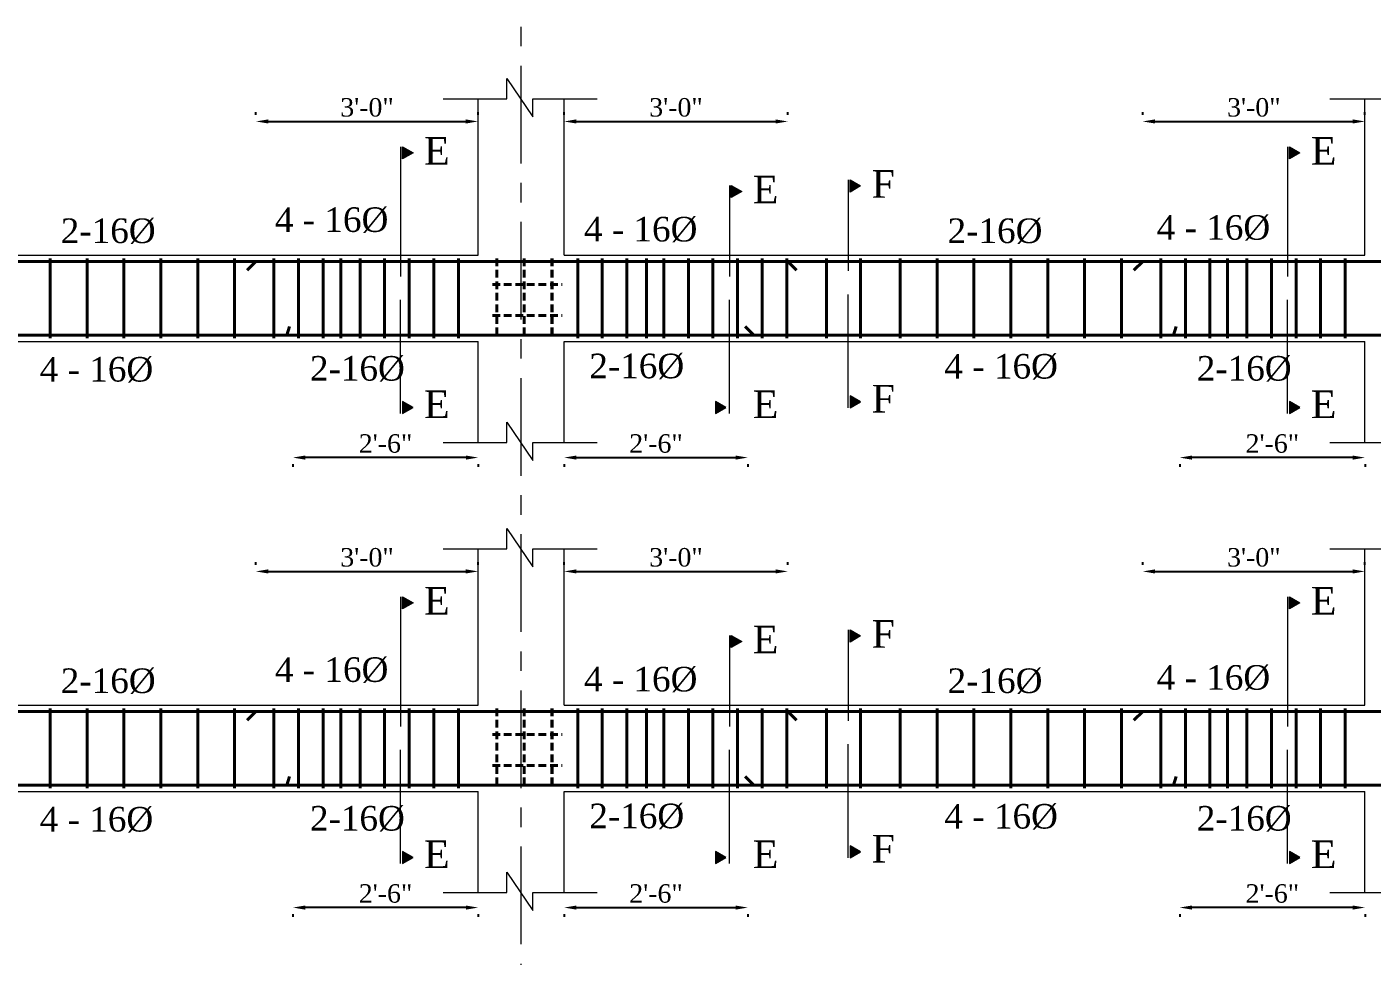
# Model space of a CAD drawing. Extents: x -2338379 to 930990, y -818978 to 106940.
# Drawn here: x 386509.3 to 386946.9, y -208315.8 to -208013.6 of the extents above; entities that cross this region are included whole.
import ezdxf

# ---------------------------------------------------------------- set-up
doc = ezdxf.new("R2010")
doc.units = 0
doc.header["$MEASUREMENT"] = 0
doc.header["$PDMODE"] = 34
doc.linetypes.add('CENTER', pattern=[50.8, 31.75, -6.35, 6.35, -6.35])
doc.linetypes.add('DASHED', pattern=[0.75, 0.5, -0.25])
doc.layers.get('DEFPOINTS').update_dxf_attribs({"linetype": 'CONTINUOUS'})
for name, color, linetype, lineweight in [('Center', 11, 'CENTER', 15), ('Dimension', 35, 'CONTINUOUS', 9), ('HATCH', 3, 'CONTINUOUS', 15), ('rcc elevation', 253, 'CONTINUOUS', 18), ('rebar', 3, 'CONTINUOUS', 40), ('TEXT', 7, 'CONTINUOUS', 30), ('WALL', 1, 'CONTINUOUS', 40)]:
    doc.layers.add(name, color=color, linetype=linetype, lineweight=lineweight)
doc.styles.get("Standard").update_dxf_attribs({"font": 'times.ttf', "height": 6})
doc.dimstyles.new('Standard$0', dxfattribs={"dimtxt": 6, "dimasz": 4, "dimexe": 3, "dimexo": 6, "dimgap": 3, "dimtad": 1, "dimdec": 1, "dimzin": 0, "dimdsep": 46, "dimlunit": 4, "dimtxsty": 'Standard', "dimcen": 0.09, "dimclrd": 6, "dimclre": 6, "dimclrt": 7, "dimadec": 0, "dimazin": 0, "dimtfac": 1, "dimtdec": 1, "dimtix": 1, "dimtofl": 0, "dimtmove": 1, "dimatfit": 3, "dimfxl": 1, "dimtolj": 1, "dimtzin": 0, "dimlwd": 18, "dimlwe": 18, "dimarcsym": 0})

# ---------------------------------------------------------------- blocks, each defined once
blk = doc.blocks.new('*D815')
at = {"layer": 'DEFPOINTS', "color": 0, "lineweight": 30, "transparency": 16777216}
for p in [(386656.05, -208190.71), (386583.79, -208197.55), (386656.05, -208197.55)]:
    blk.add_point(p, dxfattribs=at)
at = {"layer": 'TEXT', "color": 6, "lineweight": -2, "transparency": 16777216}
for p, q in [((386583.79, -208188.55), (386583.79, -208187.71)), ((386656.05, -208188.55), (386656.05, -208187.71)), ((386587.79, -208190.71), (386652.05, -208190.71))]:
    blk.add_line(p, q, dxfattribs=at)
at = {"layer": 'TEXT', "color": 6, "lineweight": 30, "transparency": 16777216}
for points in [[(386587.79, -208190.04), (386587.79, -208191.38), (386583.79, -208190.71)], [(386652.05, -208190.04), (386652.05, -208191.38), (386656.05, -208190.71)]]:
    blk.add_solid(points, dxfattribs=at)
at = {"layer": 'TEXT', "color": 7, "transparency": 16777216, "insert": (386619.92, -208186.16), "char_height": 6, "attachment_point": 5}
blk.add_mtext('\\A1;3\'-0"', dxfattribs=at)
blk = doc.blocks.new('*D816')
at = {"layer": 'DEFPOINTS', "color": 0, "lineweight": 30, "transparency": 16777216}
for p in [(386595.82, -208293.22), (386656.08, -208293.22), (386595.82, -208300.06)]:
    blk.add_point(p, dxfattribs=at)
at = {"layer": 'TEXT', "color": 6, "lineweight": -2, "transparency": 16777216}
for p, q in [((386595.82, -208302.22), (386595.82, -208303.06)), ((386652.08, -208300.06), (386599.82, -208300.06)), ((386656.08, -208302.22), (386656.08, -208303.06))]:
    blk.add_line(p, q, dxfattribs=at)
at = {"layer": 'TEXT', "color": 6, "lineweight": 30, "transparency": 16777216}
for points in [[(386599.82, -208299.39), (386599.82, -208300.73), (386595.82, -208300.06)], [(386652.08, -208299.39), (386652.08, -208300.73), (386656.08, -208300.06)]]:
    blk.add_solid(points, dxfattribs=at)
at = {"layer": 'TEXT', "color": 7, "transparency": 16777216, "insert": (386625.95, -208295.51), "char_height": 6, "attachment_point": 5}
blk.add_mtext('\\A1;2\'-6"', dxfattribs=at)
blk = doc.blocks.new('*D817')
at = {"layer": 'DEFPOINTS', "color": 0, "lineweight": 30, "transparency": 16777216}
for p in [(386756.8, -208190.71), (386684.05, -208197.55), (386756.8, -208197.55)]:
    blk.add_point(p, dxfattribs=at)
at = {"layer": 'TEXT', "color": 6, "lineweight": -2, "transparency": 16777216}
for p, q in [((386684.05, -208188.55), (386684.05, -208187.71)), ((386756.8, -208188.55), (386756.8, -208187.71)), ((386688.05, -208190.71), (386752.8, -208190.71))]:
    blk.add_line(p, q, dxfattribs=at)
at = {"layer": 'TEXT', "color": 6, "lineweight": 30, "transparency": 16777216}
for points in [[(386688.05, -208190.04), (386688.05, -208191.38), (386684.05, -208190.71)], [(386752.8, -208190.04), (386752.8, -208191.38), (386756.8, -208190.71)]]:
    blk.add_solid(points, dxfattribs=at)
at = {"layer": 'TEXT', "color": 7, "transparency": 16777216, "insert": (386720.43, -208186.16), "char_height": 6, "attachment_point": 5}
blk.add_mtext('\\A1;3\'-0"', dxfattribs=at)
blk = doc.blocks.new('*D818')
at = {"layer": 'DEFPOINTS', "color": 0, "lineweight": 30, "transparency": 16777216}
for p in [(386684.05, -208293.22), (386743.8, -208293.22), (386743.8, -208300.06)]:
    blk.add_point(p, dxfattribs=at)
at = {"layer": 'TEXT', "color": 6, "lineweight": -2, "transparency": 16777216}
for p, q in [((386684.05, -208302.22), (386684.05, -208303.06)), ((386688.05, -208300.06), (386739.8, -208300.06)), ((386743.8, -208302.22), (386743.8, -208303.06))]:
    blk.add_line(p, q, dxfattribs=at)
at = {"layer": 'TEXT', "color": 6, "lineweight": 30, "transparency": 16777216}
for points in [[(386688.05, -208299.39), (386688.05, -208300.73), (386684.05, -208300.06)], [(386739.8, -208299.39), (386739.8, -208300.73), (386743.8, -208300.06)]]:
    blk.add_solid(points, dxfattribs=at)
at = {"layer": 'TEXT', "color": 7, "transparency": 16777216, "insert": (386713.93, -208295.51), "char_height": 6, "attachment_point": 5}
blk.add_mtext('\\A1;2\'-6"', dxfattribs=at)
blk = doc.blocks.new('*D819')
at = {"layer": 'DEFPOINTS', "color": 0, "lineweight": 30, "transparency": 16777216}
for p in [(386944.54, -208190.71), (386872.27, -208197.55), (386944.54, -208197.55)]:
    blk.add_point(p, dxfattribs=at)
at = {"layer": 'TEXT', "color": 6, "lineweight": -2, "transparency": 16777216}
for p, q in [((386872.27, -208188.55), (386872.27, -208187.71)), ((386944.54, -208188.55), (386944.54, -208187.71)), ((386876.27, -208190.71), (386940.54, -208190.71))]:
    blk.add_line(p, q, dxfattribs=at)
at = {"layer": 'TEXT', "color": 6, "lineweight": 30, "transparency": 16777216}
for points in [[(386876.27, -208190.04), (386876.27, -208191.38), (386872.27, -208190.71)], [(386940.54, -208190.04), (386940.54, -208191.38), (386944.54, -208190.71)]]:
    blk.add_solid(points, dxfattribs=at)
at = {"layer": 'TEXT', "color": 7, "transparency": 16777216, "insert": (386908.41, -208186.16), "char_height": 6, "attachment_point": 5}
blk.add_mtext('\\A1;3\'-0"', dxfattribs=at)
blk = doc.blocks.new('*D820')
at = {"layer": 'DEFPOINTS', "color": 0, "lineweight": 30, "transparency": 16777216}
for p in [(386884.3, -208293.22), (386944.57, -208293.22), (386884.3, -208300.06)]:
    blk.add_point(p, dxfattribs=at)
at = {"layer": 'TEXT', "color": 6, "lineweight": -2, "transparency": 16777216}
for p, q in [((386884.3, -208302.22), (386884.3, -208303.06)), ((386940.57, -208300.06), (386888.3, -208300.06)), ((386944.57, -208302.22), (386944.57, -208303.06))]:
    blk.add_line(p, q, dxfattribs=at)
at = {"layer": 'TEXT', "color": 6, "lineweight": 30, "transparency": 16777216}
for points in [[(386888.3, -208299.39), (386888.3, -208300.73), (386884.3, -208300.06)], [(386940.57, -208299.39), (386940.57, -208300.73), (386944.57, -208300.06)]]:
    blk.add_solid(points, dxfattribs=at)
at = {"layer": 'TEXT', "color": 7, "transparency": 16777216, "insert": (386914.43, -208295.51), "char_height": 6, "attachment_point": 5}
blk.add_mtext('\\A1;2\'-6"', dxfattribs=at)
blk = doc.blocks.new('*D835')
at = {"layer": 'DEFPOINTS', "color": 0, "lineweight": 30, "transparency": 16777216}
for p in [(386656.05, -208044.33), (386583.79, -208051.17), (386656.05, -208051.17)]:
    blk.add_point(p, dxfattribs=at)
at = {"layer": 'TEXT', "color": 6, "lineweight": -2, "transparency": 16777216}
for p, q in [((386583.79, -208042.17), (386583.79, -208041.33)), ((386587.79, -208044.33), (386652.05, -208044.33)), ((386656.05, -208042.17), (386656.05, -208041.33))]:
    blk.add_line(p, q, dxfattribs=at)
at = {"layer": 'TEXT', "color": 6, "lineweight": 30, "transparency": 16777216}
for points in [[(386587.79, -208043.66), (386587.79, -208045), (386583.79, -208044.33)], [(386652.05, -208043.66), (386652.05, -208045), (386656.05, -208044.33)]]:
    blk.add_solid(points, dxfattribs=at)
at = {"layer": 'TEXT', "color": 7, "transparency": 16777216, "insert": (386619.92, -208039.78), "char_height": 6, "attachment_point": 5}
blk.add_mtext('\\A1;3\'-0"', dxfattribs=at)
blk = doc.blocks.new('*D836')
at = {"layer": 'DEFPOINTS', "color": 0, "lineweight": 30, "transparency": 16777216}
for p in [(386595.82, -208146.84), (386656.08, -208146.84), (386595.82, -208153.68)]:
    blk.add_point(p, dxfattribs=at)
at = {"layer": 'TEXT', "color": 6, "lineweight": -2, "transparency": 16777216}
for p, q in [((386652.08, -208153.68), (386599.82, -208153.68)), ((386595.82, -208155.84), (386595.82, -208156.68)), ((386656.08, -208155.84), (386656.08, -208156.68))]:
    blk.add_line(p, q, dxfattribs=at)
at = {"layer": 'TEXT', "color": 6, "lineweight": 30, "transparency": 16777216}
for points in [[(386599.82, -208153.01), (386599.82, -208154.35), (386595.82, -208153.68)], [(386652.08, -208153.01), (386652.08, -208154.35), (386656.08, -208153.68)]]:
    blk.add_solid(points, dxfattribs=at)
at = {"layer": 'TEXT', "color": 7, "transparency": 16777216, "insert": (386625.95, -208149.13), "char_height": 6, "attachment_point": 5}
blk.add_mtext('\\A1;2\'-6"', dxfattribs=at)
blk = doc.blocks.new('*D837')
at = {"layer": 'DEFPOINTS', "color": 0, "lineweight": 30, "transparency": 16777216}
for p in [(386756.8, -208044.33), (386684.05, -208051.17), (386756.8, -208051.17)]:
    blk.add_point(p, dxfattribs=at)
at = {"layer": 'TEXT', "color": 6, "lineweight": -2, "transparency": 16777216}
for p, q in [((386684.05, -208042.17), (386684.05, -208041.33)), ((386688.05, -208044.33), (386752.8, -208044.33)), ((386756.8, -208042.17), (386756.8, -208041.33))]:
    blk.add_line(p, q, dxfattribs=at)
at = {"layer": 'TEXT', "color": 6, "lineweight": 30, "transparency": 16777216}
for points in [[(386688.05, -208043.66), (386688.05, -208045), (386684.05, -208044.33)], [(386752.8, -208043.66), (386752.8, -208045), (386756.8, -208044.33)]]:
    blk.add_solid(points, dxfattribs=at)
at = {"layer": 'TEXT', "color": 7, "transparency": 16777216, "insert": (386720.43, -208039.78), "char_height": 6, "attachment_point": 5}
blk.add_mtext('\\A1;3\'-0"', dxfattribs=at)
blk = doc.blocks.new('*D838')
at = {"layer": 'DEFPOINTS', "color": 0, "lineweight": 30, "transparency": 16777216}
for p in [(386684.05, -208146.84), (386743.8, -208146.84), (386743.8, -208153.68)]:
    blk.add_point(p, dxfattribs=at)
at = {"layer": 'TEXT', "color": 6, "lineweight": -2, "transparency": 16777216}
for p, q in [((386688.05, -208153.68), (386739.8, -208153.68)), ((386684.05, -208155.84), (386684.05, -208156.68)), ((386743.8, -208155.84), (386743.8, -208156.68))]:
    blk.add_line(p, q, dxfattribs=at)
at = {"layer": 'TEXT', "color": 6, "lineweight": 30, "transparency": 16777216}
for points in [[(386688.05, -208153.01), (386688.05, -208154.35), (386684.05, -208153.68)], [(386739.8, -208153.01), (386739.8, -208154.35), (386743.8, -208153.68)]]:
    blk.add_solid(points, dxfattribs=at)
at = {"layer": 'TEXT', "color": 7, "transparency": 16777216, "insert": (386713.93, -208149.13), "char_height": 6, "attachment_point": 5}
blk.add_mtext('\\A1;2\'-6"', dxfattribs=at)
blk = doc.blocks.new('*D839')
at = {"layer": 'DEFPOINTS', "color": 0, "lineweight": 30, "transparency": 16777216}
for p in [(386944.54, -208044.33), (386872.27, -208051.17), (386944.54, -208051.17)]:
    blk.add_point(p, dxfattribs=at)
at = {"layer": 'TEXT', "color": 6, "lineweight": -2, "transparency": 16777216}
for p, q in [((386872.27, -208042.17), (386872.27, -208041.33)), ((386876.27, -208044.33), (386940.54, -208044.33)), ((386944.54, -208042.17), (386944.54, -208041.33))]:
    blk.add_line(p, q, dxfattribs=at)
at = {"layer": 'TEXT', "color": 6, "lineweight": 30, "transparency": 16777216}
for points in [[(386876.27, -208043.66), (386876.27, -208045), (386872.27, -208044.33)], [(386940.54, -208043.66), (386940.54, -208045), (386944.54, -208044.33)]]:
    blk.add_solid(points, dxfattribs=at)
at = {"layer": 'TEXT', "color": 7, "transparency": 16777216, "insert": (386908.41, -208039.78), "char_height": 6, "attachment_point": 5}
blk.add_mtext('\\A1;3\'-0"', dxfattribs=at)
blk = doc.blocks.new('*D840')
at = {"layer": 'DEFPOINTS', "color": 0, "lineweight": 30, "transparency": 16777216}
for p in [(386884.3, -208146.84), (386944.57, -208146.84), (386884.3, -208153.68)]:
    blk.add_point(p, dxfattribs=at)
at = {"layer": 'TEXT', "color": 6, "lineweight": -2, "transparency": 16777216}
for p, q in [((386940.57, -208153.68), (386888.3, -208153.68)), ((386884.3, -208155.84), (386884.3, -208156.68)), ((386944.57, -208155.84), (386944.57, -208156.68))]:
    blk.add_line(p, q, dxfattribs=at)
at = {"layer": 'TEXT', "color": 6, "lineweight": 30, "transparency": 16777216}
for points in [[(386888.3, -208153.01), (386888.3, -208154.35), (386884.3, -208153.68)], [(386940.57, -208153.01), (386940.57, -208154.35), (386944.57, -208153.68)]]:
    blk.add_solid(points, dxfattribs=at)
at = {"layer": 'TEXT', "color": 7, "transparency": 16777216, "insert": (386914.43, -208149.13), "char_height": 6, "attachment_point": 5}
blk.add_mtext('\\A1;2\'-6"', dxfattribs=at)

msp = doc.modelspace()

# ---------------------------------------------------------------- hatches: boundary and pattern name
at = {"layer": 'HATCH', "ltscale": 0.5}
for points in [[(386631.49, -208056.54), (386631.49, -208052.59), (386634.9, -208054.56)], [(386919.97, -208056.54), (386919.97, -208052.59), (386923.39, -208054.56)], [(386738.43, -208069.12), (386738.43, -208065.17), (386741.85, -208067.15)], [(386777.08, -208067.3), (386777.08, -208063.35), (386780.5, -208065.32)], [(386631.49, -208135.4), (386631.49, -208139.35), (386634.9, -208137.38)], [(386733.23, -208135.4), (386733.23, -208139.35), (386736.65, -208137.38)], [(386777.08, -208133.58), (386777.08, -208137.53), (386780.5, -208135.56)], [(386919.97, -208135.4), (386919.97, -208139.35), (386923.39, -208137.38)], [(386631.49, -208202.92), (386631.49, -208198.97), (386634.9, -208200.94)], [(386919.97, -208202.92), (386919.97, -208198.97), (386923.39, -208200.94)], [(386777.08, -208213.68), (386777.08, -208209.73), (386780.5, -208211.7)], [(386738.43, -208215.5), (386738.43, -208211.55), (386741.85, -208213.53)], [(386777.08, -208279.96), (386777.08, -208283.91), (386780.5, -208281.94)], [(386631.49, -208281.78), (386631.49, -208285.73), (386634.9, -208283.76)], [(386733.23, -208281.78), (386733.23, -208285.73), (386736.65, -208283.76)], [(386919.97, -208281.78), (386919.97, -208285.73), (386923.39, -208283.76)]]:
    msp.add_hatch(color=256, dxfattribs=at).paths.add_polyline_path(points)

# ---------------------------------------------------------------- linework, layer by layer
at = {"layer": 'Center'}
msp.add_line((386670.05, -208667.58), (386670.05, -207680.99), dxfattribs=at)
at = {"layer": 'Dimension', "ltscale": 0.5}
for p, q in [((386630.86, -208052.56), (386630.86, -208094.73)), ((386919.34, -208052.56), (386919.34, -208094.73)), ((386737.8, -208065.18), (386737.8, -208094.73)), ((386776.45, -208063.36), (386776.45, -208092.91)), ((386776.45, -208137.52), (386776.45, -208100.57)), ((386630.86, -208139.34), (386630.86, -208102.39)), ((386737.8, -208139.34), (386737.8, -208102.39)), ((386919.34, -208139.34), (386919.34, -208102.39)), ((386630.86, -208198.94), (386630.86, -208241.11)), ((386919.34, -208198.94), (386919.34, -208241.11)), ((386776.45, -208209.74), (386776.45, -208239.29)), ((386737.8, -208211.56), (386737.8, -208241.11)), ((386630.86, -208285.72), (386630.86, -208248.77)), ((386737.8, -208285.72), (386737.8, -208248.77)), ((386776.45, -208283.9), (386776.45, -208246.95)), ((386919.34, -208285.72), (386919.34, -208248.77))]:
    msp.add_line(p, q, dxfattribs=at)
at = {"layer": 'Dimension'}
for points in [[(386644.65, -208036.96), (386665.43, -208036.96), (386665.43, -208030.4), (386673.82, -208042.79), (386673.82, -208036.96), (386694.79, -208036.96)], [(386933.13, -208036.96), (386953.92, -208036.96), (386953.92, -208030.4), (386962.3, -208042.79), (386962.3, -208036.96), (386983.27, -208036.96)], [(386644.65, -208148.75), (386665.43, -208148.75), (386665.43, -208142.2), (386673.82, -208154.58), (386673.82, -208148.75), (386694.79, -208148.75)], [(386933.13, -208148.75), (386953.92, -208148.75), (386953.92, -208142.2), (386962.3, -208154.58), (386962.3, -208148.75), (386983.27, -208148.75)], [(386644.65, -208183.34), (386665.43, -208183.34), (386665.43, -208176.78), (386673.82, -208189.17), (386673.82, -208183.34), (386694.79, -208183.34)], [(386933.13, -208183.34), (386953.92, -208183.34), (386953.92, -208176.78), (386962.3, -208189.17), (386962.3, -208183.34), (386983.27, -208183.34)], [(386644.65, -208295.13), (386665.43, -208295.13), (386665.43, -208288.58), (386673.82, -208300.96), (386673.82, -208295.13), (386694.79, -208295.13)], [(386933.13, -208295.13), (386953.92, -208295.13), (386953.92, -208288.58), (386962.3, -208300.96), (386962.3, -208295.13), (386983.27, -208295.13)]]:
    msp.add_lwpolyline(points, dxfattribs=at)
at = {"layer": 'Dimension', "ltscale": 0.5}
for points in [[(386634.9, -208054.56), (386631.49, -208056.54), (386631.49, -208052.59)], [(386923.39, -208054.56), (386919.97, -208056.54), (386919.97, -208052.59)], [(386741.85, -208067.15), (386738.43, -208069.12), (386738.43, -208065.17)], [(386780.5, -208065.32), (386777.08, -208067.3), (386777.08, -208063.35)], [(386634.9, -208137.38), (386631.49, -208135.4), (386631.49, -208139.35)], [(386736.65, -208137.38), (386733.23, -208135.4), (386733.23, -208139.35)], [(386780.5, -208135.56), (386777.08, -208133.58), (386777.08, -208137.53)], [(386923.39, -208137.38), (386919.97, -208135.4), (386919.97, -208139.35)], [(386634.9, -208200.94), (386631.49, -208202.92), (386631.49, -208198.97)], [(386923.39, -208200.94), (386919.97, -208202.92), (386919.97, -208198.97)], [(386780.5, -208211.7), (386777.08, -208213.68), (386777.08, -208209.73)], [(386741.85, -208213.53), (386738.43, -208215.5), (386738.43, -208211.55)], [(386780.5, -208281.94), (386777.08, -208279.96), (386777.08, -208283.91)], [(386634.9, -208283.76), (386631.49, -208281.78), (386631.49, -208285.73)], [(386736.65, -208283.76), (386733.23, -208281.78), (386733.23, -208285.73)], [(386923.39, -208283.76), (386919.97, -208281.78), (386919.97, -208285.73)]]:
    msp.add_lwpolyline(points, close=True, dxfattribs=at)
at = {"layer": 'rcc elevation', "ltscale": 20}
for p, q in [((386656.05, -208087.88), (386656.05, -208036.96)), ((386684.05, -208087.88), (386684.05, -208036.96)), ((386684.05, -208087.88), (386684.05, -208036.96)), ((386684.05, -208087.88), (386684.05, -208036.96)), ((386684.05, -208087.88), (386684.05, -208036.96)), ((386944.54, -208087.88), (386944.54, -208036.96)), ((386395.57, -208087.88), (386656.05, -208087.88)), ((386684.05, -208087.88), (386944.54, -208087.88)), ((386395.57, -208115.88), (386656.05, -208115.88)), ((386656.05, -208148.75), (386656.05, -208115.88)), ((386684.05, -208148.75), (386684.05, -208115.88)), ((386684.05, -208148.75), (386684.05, -208115.88)), ((386684.05, -208115.88), (386944.54, -208115.88)), ((386684.05, -208148.75), (386684.05, -208115.88)), ((386684.05, -208148.75), (386684.05, -208115.88)), ((386944.54, -208148.75), (386944.54, -208115.88)), ((386656.05, -208234.26), (386656.05, -208183.34)), ((386684.05, -208234.26), (386684.05, -208183.34)), ((386684.05, -208234.26), (386684.05, -208183.34)), ((386684.05, -208234.26), (386684.05, -208183.34)), ((386684.05, -208234.26), (386684.05, -208183.34)), ((386944.54, -208234.26), (386944.54, -208183.34)), ((386395.57, -208234.26), (386656.05, -208234.26)), ((386684.05, -208234.26), (386944.54, -208234.26)), ((386395.57, -208262.26), (386656.05, -208262.26)), ((386656.05, -208295.13), (386656.05, -208262.26)), ((386684.05, -208295.13), (386684.05, -208262.26)), ((386684.05, -208295.13), (386684.05, -208262.26)), ((386684.05, -208262.26), (386944.54, -208262.26)), ((386684.05, -208295.13), (386684.05, -208262.26)), ((386684.05, -208295.13), (386684.05, -208262.26)), ((386944.54, -208295.13), (386944.54, -208262.26))]:
    msp.add_line(p, q, dxfattribs=at)
at = {"layer": 'rebar', "ltscale": 20}
for p, q in [((385508.8, -208089.88), (387251.14, -208089.88)), ((386583.79, -208089.88), (386580.94, -208092.73)), ((386756.8, -208089.88), (386759.65, -208092.73)), ((386872.27, -208089.88), (386869.42, -208092.73)), ((385506.17, -208113.88), (387253.77, -208113.88)), ((386594.67, -208111.03), (386593.82, -208113.88)), ((386742.95, -208111.03), (386745.8, -208113.88)), ((386883.15, -208111.03), (386882.3, -208113.88)), ((385508.8, -208236.26), (387251.14, -208236.26)), ((386583.79, -208236.26), (386580.94, -208239.11)), ((386756.8, -208236.26), (386759.65, -208239.11)), ((386872.27, -208236.26), (386869.42, -208239.11)), ((386594.67, -208257.41), (386593.82, -208260.26)), ((386742.95, -208257.41), (386745.8, -208260.26)), ((386883.15, -208257.41), (386882.3, -208260.26)), ((385506.17, -208260.26), (387253.77, -208260.26))]:
    msp.add_line(p, q, dxfattribs=at)
at = {"layer": 'rebar', "ltscale": 5}
for p, q in [((386516.86, -208088.88), (386516.86, -208114.88)), ((386528.86, -208088.88), (386528.86, -208114.88)), ((386540.86, -208088.88), (386540.86, -208114.88)), ((386552.86, -208088.88), (386552.86, -208114.88)), ((386564.86, -208088.88), (386564.86, -208114.88)), ((386576.86, -208088.88), (386576.86, -208114.88)), ((386589.65, -208088.88), (386589.65, -208114.88)), ((386597.65, -208088.88), (386597.65, -208114.88)), ((386605.65, -208088.88), (386605.65, -208114.88)), ((386611.37, -208088.88), (386611.37, -208114.88)), ((386617.65, -208088.88), (386617.65, -208114.88)), ((386625.65, -208088.88), (386625.65, -208114.88)), ((386633.65, -208088.88), (386633.65, -208114.88)), ((386641.65, -208088.88), (386641.65, -208114.88)), ((386649.65, -208088.88), (386649.65, -208114.88)), ((386688.46, -208088.88), (386688.46, -208114.88)), ((386696.46, -208088.88), (386696.46, -208114.88)), ((386704.46, -208088.88), (386704.46, -208114.88)), ((386710.8, -208088.88), (386710.8, -208114.88)), ((386716.46, -208088.88), (386716.46, -208114.88)), ((386724.46, -208088.88), (386724.46, -208114.88)), ((386732.46, -208088.88), (386732.46, -208114.88)), ((386740.46, -208088.88), (386740.46, -208114.88)), ((386748.46, -208088.88), (386748.46, -208114.88)), ((386756.46, -208088.88), (386756.46, -208114.88)), ((386769.34, -208088.88), (386769.34, -208114.88)), ((386780.46, -208088.88), (386780.46, -208114.88)), ((386793.34, -208088.88), (386793.34, -208114.88)), ((386805.34, -208088.88), (386805.34, -208114.88)), ((386817.34, -208088.88), (386817.34, -208114.88)), ((386829.34, -208088.88), (386829.34, -208114.88)), ((386841.34, -208088.88), (386841.34, -208114.88)), ((386853.34, -208088.88), (386853.34, -208114.88)), ((386865.34, -208088.88), (386865.34, -208114.88)), ((386878.13, -208088.88), (386878.13, -208114.88)), ((386886.13, -208088.88), (386886.13, -208114.88)), ((386894.13, -208088.88), (386894.13, -208114.88)), ((386899.85, -208088.88), (386899.85, -208114.88)), ((386906.13, -208088.88), (386906.13, -208114.88)), ((386914.13, -208088.88), (386914.13, -208114.88)), ((386922.13, -208088.88), (386922.13, -208114.88)), ((386930.13, -208088.88), (386930.13, -208114.88)), ((386938.13, -208088.88), (386938.13, -208114.88)), ((386516.86, -208235.26), (386516.86, -208261.26)), ((386528.86, -208235.26), (386528.86, -208261.26)), ((386540.86, -208235.26), (386540.86, -208261.26)), ((386552.86, -208235.26), (386552.86, -208261.26)), ((386564.86, -208235.26), (386564.86, -208261.26)), ((386576.86, -208235.26), (386576.86, -208261.26)), ((386589.65, -208235.26), (386589.65, -208261.26)), ((386597.65, -208235.26), (386597.65, -208261.26)), ((386605.65, -208235.26), (386605.65, -208261.26)), ((386611.37, -208235.26), (386611.37, -208261.26)), ((386617.65, -208235.26), (386617.65, -208261.26)), ((386625.65, -208235.26), (386625.65, -208261.26)), ((386633.65, -208235.26), (386633.65, -208261.26)), ((386641.65, -208235.26), (386641.65, -208261.26)), ((386649.65, -208235.26), (386649.65, -208261.26)), ((386688.46, -208235.26), (386688.46, -208261.26)), ((386696.46, -208235.26), (386696.46, -208261.26)), ((386704.46, -208235.26), (386704.46, -208261.26)), ((386710.8, -208235.26), (386710.8, -208261.26)), ((386716.46, -208235.26), (386716.46, -208261.26)), ((386724.46, -208235.26), (386724.46, -208261.26)), ((386732.46, -208235.26), (386732.46, -208261.26)), ((386740.46, -208235.26), (386740.46, -208261.26)), ((386748.46, -208235.26), (386748.46, -208261.26)), ((386756.46, -208235.26), (386756.46, -208261.26)), ((386769.34, -208235.26), (386769.34, -208261.26)), ((386780.46, -208235.26), (386780.46, -208261.26)), ((386793.34, -208235.26), (386793.34, -208261.26)), ((386805.34, -208235.26), (386805.34, -208261.26)), ((386817.34, -208235.26), (386817.34, -208261.26)), ((386829.34, -208235.26), (386829.34, -208261.26)), ((386841.34, -208235.26), (386841.34, -208261.26)), ((386853.34, -208235.26), (386853.34, -208261.26)), ((386865.34, -208235.26), (386865.34, -208261.26)), ((386878.13, -208235.26), (386878.13, -208261.26)), ((386886.13, -208235.26), (386886.13, -208261.26)), ((386894.13, -208235.26), (386894.13, -208261.26)), ((386899.85, -208235.26), (386899.85, -208261.26)), ((386906.13, -208235.26), (386906.13, -208261.26)), ((386914.13, -208235.26), (386914.13, -208261.26)), ((386922.13, -208235.26), (386922.13, -208261.26)), ((386930.13, -208235.26), (386930.13, -208261.26)), ((386938.13, -208235.26), (386938.13, -208261.26))]:
    msp.add_line(p, q, dxfattribs=at)
at = {"layer": 'rebar', "linetype": 'DASHED', "ltscale": 5}
for p, q in [((386662.19, -208088.88), (386662.19, -208114.88)), ((386671.05, -208088.88), (386671.05, -208114.88)), ((386680.01, -208088.88), (386680.01, -208114.88)), ((386680.1, -208088.88), (386680.1, -208114.88)), ((386660.7, -208097.33), (386683.38, -208097.33)), ((386660.7, -208107.5), (386683.38, -208107.5)), ((386662.19, -208235.26), (386662.19, -208261.26)), ((386671.05, -208235.26), (386671.05, -208261.26)), ((386680.01, -208235.26), (386680.01, -208261.26)), ((386680.1, -208235.26), (386680.1, -208261.26)), ((386660.7, -208243.71), (386683.38, -208243.71)), ((386660.7, -208253.88), (386683.38, -208253.88))]:
    msp.add_line(p, q, dxfattribs=at)

# ---------------------------------------------------------------- texts
at = {"layer": 'TEXT', "attachment_point": 1}
for s, insert, char_height, width in [('{\\fTimes New Roman|b0|i0|c0|p18;E}', (386638.49, -208049.39), 9, 1356.5327), ('{\\fTimes New Roman|b0|i0|c0|p18;E}', (386926.97, -208049.39), 9, 1356.5327), ('{\\fTimes New Roman|b0|i0|c0|p18;E}', (386745.43, -208061.97), 9, 1356.5327), ('{\\fTimes New Roman|b0|i0|c0|p18;F}', (386784.08, -208060.15), 9, 1356.5327), ('2-16%%C ', (386520.29, -208075.88), 8, 1404.5327), ('2-16%%C ', (386808.77, -208075.88), 8, 1404.5327), ('2-16%%C ', (386601.35, -208120.64), 8, 1356.5327), ('2-16%%C ', (386692.23, -208119.87), 8, 1356.5327), ('2-16%%C ', (386889.83, -208120.64), 8, 1356.5327), ('{\\fTimes New Roman|b0|i0|c0|p18;E}', (386638.49, -208131.85), 9, 1356.5327), ('{\\fTimes New Roman|b0|i0|c0|p18;E}', (386745.43, -208131.85), 9, 1356.5327), ('{\\fTimes New Roman|b0|i0|c0|p18;F}', (386784.08, -208130.03), 9, 1356.5327), ('{\\fTimes New Roman|b0|i0|c0|p18;E}', (386926.97, -208131.85), 9, 1356.5327), ('{\\fTimes New Roman|b0|i0|c0|p18;E}', (386638.49, -208195.77), 9, 1356.5327), ('{\\fTimes New Roman|b0|i0|c0|p18;E}', (386926.97, -208195.77), 9, 1356.5327), ('{\\fTimes New Roman|b0|i0|c0|p18;F}', (386784.08, -208206.53), 9, 1356.5327), ('{\\fTimes New Roman|b0|i0|c0|p18;E}', (386745.43, -208208.35), 9, 1356.5327), ('2-16%%C ', (386520.29, -208222.26), 8, 1404.5327), ('2-16%%C ', (386808.77, -208222.26), 8, 1404.5327), ('2-16%%C ', (386601.35, -208267.02), 8, 1356.5327), ('2-16%%C ', (386692.23, -208266.25), 8, 1356.5327), ('2-16%%C ', (386889.83, -208267.02), 8, 1356.5327), ('{\\fTimes New Roman|b0|i0|c0|p18;F}', (386784.08, -208276.41), 9, 1356.5327), ('{\\fTimes New Roman|b0|i0|c0|p18;E}', (386638.49, -208278.23), 9, 1356.5327), ('{\\fTimes New Roman|b0|i0|c0|p18;E}', (386745.43, -208278.23), 9, 1356.5327), ('{\\fTimes New Roman|b0|i0|c0|p18;E}', (386926.97, -208278.23), 9, 1356.5327)]:
    msp.add_mtext(s, dxfattribs=dict(at, insert=insert, char_height=char_height, width=width))
at = {"layer": 'WALL', "color": 7, "char_height": 8, "attachment_point": 5}
for insert in [(386608.42, -208076.43), (386708.95, -208079.53), (386895.27, -208078.97), (386531.92, -208125.11), (386826.21, -208124.14), (386608.42, -208222.81), (386708.95, -208225.91), (386895.27, -208225.35), (386531.92, -208271.49), (386826.21, -208270.52)]:
    msp.add_mtext('4 - 16%%C', dxfattribs=dict(at, insert=insert))

# ---------------------------------------------------------------- dimensions: what is measured, and where the dimension line sits
at = {"layer": 'TEXT'}
for p1, p2, distance, picture, middle in [((386583.79, -208051.17), (386656.05, -208051.17), 6.84, '*D835', (386619.92, -208039.78)), ((386684.05, -208051.17), (386756.8, -208051.17), 6.84, '*D837', (386720.43, -208039.78)), ((386872.27, -208051.17), (386944.54, -208051.17), 6.84, '*D839', (386908.41, -208039.78)), ((386656.08, -208146.84), (386595.82, -208146.84), 6.84, '*D836', (386625.95, -208149.13)), ((386684.05, -208146.84), (386743.8, -208146.84), -6.84, '*D838', (386713.93, -208149.13)), ((386944.57, -208146.84), (386884.3, -208146.84), 6.84, '*D840', (386914.43, -208149.13)), ((386583.79, -208197.55), (386656.05, -208197.55), 6.84, '*D815', (386619.92, -208186.16)), ((386684.05, -208197.55), (386756.8, -208197.55), 6.84, '*D817', (386720.43, -208186.16)), ((386872.27, -208197.55), (386944.54, -208197.55), 6.84, '*D819', (386908.41, -208186.16)), ((386656.08, -208293.22), (386595.82, -208293.22), 6.84, '*D816', (386625.95, -208295.51)), ((386684.05, -208293.22), (386743.8, -208293.22), -6.84, '*D818', (386713.93, -208295.51)), ((386944.57, -208293.22), (386884.3, -208293.22), 6.84, '*D820', (386914.43, -208295.51))]:
    dim = msp.add_aligned_dim(p1=p1, p2=p2, distance=distance, dimstyle='Standard$0', override={"dimscale": 0.5, "dimtxt": 18, "dimasz": 8, "dimexe": 6, "dimexo": 18, "dimdec": 0, "dimlfac": 0.5, "dimzin": 11, "dimcen": 2.5, "dimdle": 6, "dimtdec": 0, "dimtofl": 1, "dimlwd": 65534, "dimlwe": 65534}, dxfattribs=at)
    dim.commit()
    dim.dimension.update_dxf_attribs({"geometry": picture, "text_midpoint": middle})

doc.saveas('drawing.dxf')
